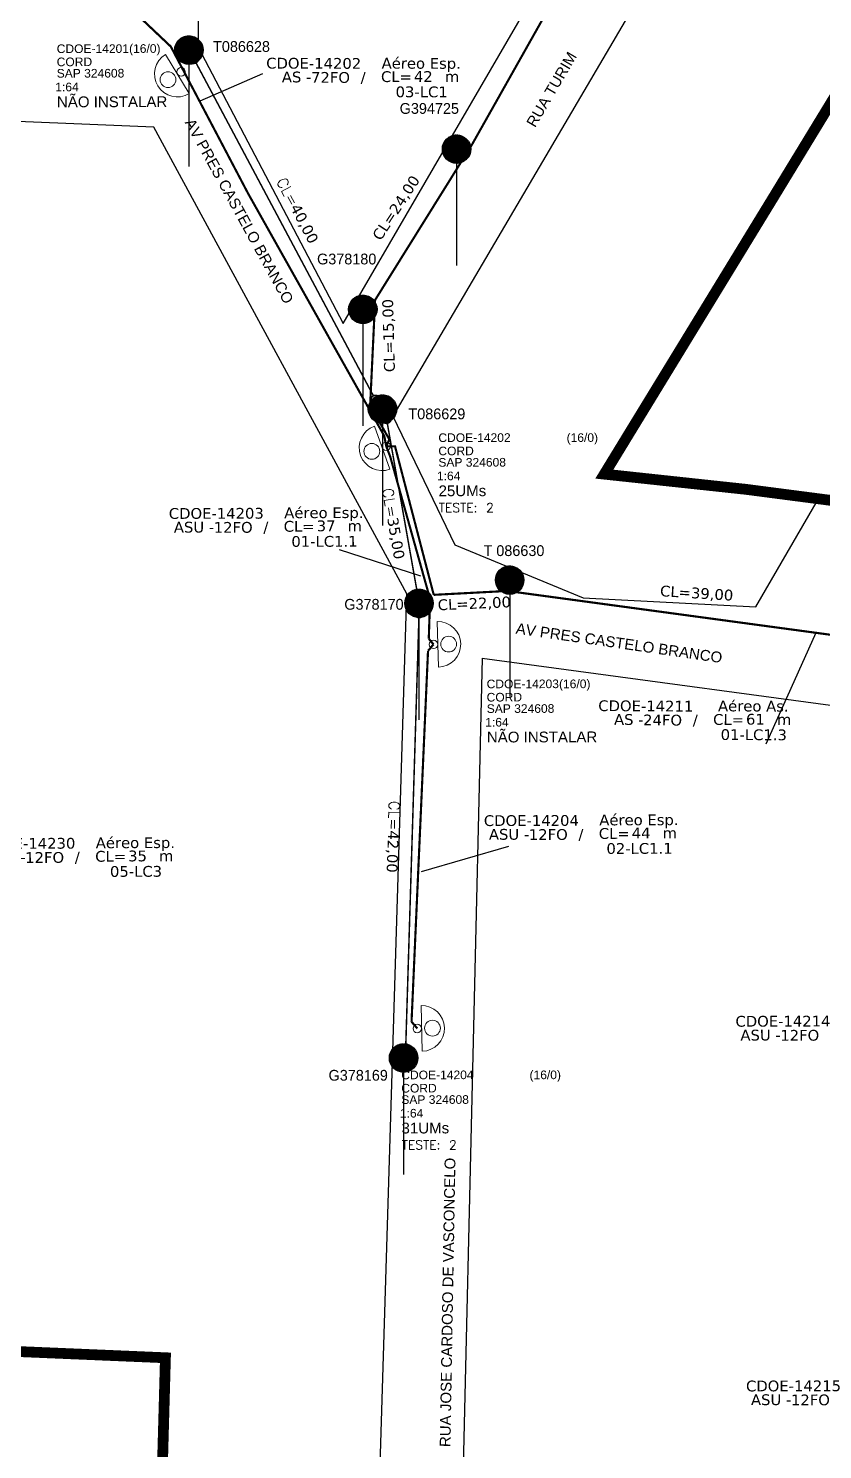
# Model space of a CAD drawing. Extents: x 12033 to 28038, y -9425 to 4777.
# Drawn here: x 13083 to 13820, y 2333 to 3651 of the extents above; entities that cross this region are included whole.
import ezdxf
from ezdxf.enums import TextEntityAlignment as Align

# ---------------------------------------------------------------- set-up
doc = ezdxf.new("R2010")
doc.units = ezdxf.units.DM
doc.header["$LTSCALE"] = 5
doc.header["$MEASUREMENT"] = 0
for name, color, linetype, lineweight in [("20.0-LEGENDA DOS CDO'S", 1, 'Continuous', 0), ('20.2-CDO_POSTE', 1, 'Continuous', 5), ('20.6-CORDOALHA_SUPORTE', 7, 'Continuous', 25)]:
    doc.layers.add(name, color=color, linetype=linetype, lineweight=lineweight)
for name, color, linetype in [('CAP a instalar', 1, 'Continuous'), ('celulas gpon', 7, 'Continuous'), ('label_cabos', 7, 'Continuous'), ('locais', 7, 'Continuous'), ('locais legendas', 7, 'Continuous'), ('QUADRA', 7, 'Continuous'), ('Segmento de Logradouro Texto', 238, 'Continuous')]:
    doc.layers.add(name, color=color, linetype=linetype)
doc.styles.add('ARIAL', font='arial.ttf')
doc.styles.add('DIGICADE', font='arial.ttf')
doc.styles.add('ROMANS', font='romans.shx')
doc.styles.add('siredit', font='verdana.ttf')
doc.linetypes.add('FENCELINE1', pattern='A,0.25,-0.1,[133,ltypeshp.shx,S=0.1,R=0,X=-0.1,Y=0],-0.1,1', length=1.45)
doc.dimstyles.new('CC', dxfattribs={"dimtxt": 1, "dimasz": 2, "dimexe": 0.18, "dimexo": 0.0625, "dimgap": 0.09, "dimtad": 0, "dimdec": 0, "dimrnd": 1, "dimzin": 0, "dimdsep": 46, "dimtxsty": 'siredit', "dimblk": 'NONE', "dimcen": 0, "dimse1": 1, "dimse2": 1, "dimsd1": 1, "dimsd2": 1, "dimclrt": 7, "dimadec": 0, "dimazin": 0, "dimtfac": 1, "dimtdec": 0, "dimtofl": 0, "dimtmove": 0, "dimatfit": 3, "dimfxl": 0, "dimtolj": 1, "dimtzin": 0, "dimarcsym": 0})

# ---------------------------------------------------------------- blocks, each defined once
blk = doc.blocks.new('*X22')
at = {"color": 0}
for p, q in [((-0.679997, 0.416018), (-0.018018, 1.077997)), ((-0.679809, 0.433884), (-0.035884, 1.077809)), ((-0.679715, 0.398622), (-0.000622, 1.077715)), ((-0.67911, 0.452261), (-0.054261, 1.07711)), ((-0.678999, 0.381661), (0.016339, 1.076999)), ((-0.677877, 0.365105), (0.032895, 1.075877)), ((-0.677853, 0.471196), (-0.073196, 1.075853)), ((-0.676376, 0.348929), (0.049071, 1.074376)), ((-0.675978, 0.490748), (-0.092748, 1.073978)), ((-0.674518, 0.333109), (0.064891, 1.072518)), ((-0.673417, 0.510987), (-0.112987, 1.071417)), ((-0.672323, 0.317627), (0.080373, 1.070323)), ((-0.67008, 0.532002), (-0.134002, 1.06808)), ((-0.669809, 0.302463), (0.095537, 1.067809)), ((-0.666991, 0.287604), (0.110396, 1.064991)), ((-0.665856, 0.553903), (-0.155903, 1.063856)), ((-0.663883, 0.273034), (0.124966, 1.061883)), ((-0.660603, 0.576834), (-0.178834, 1.058603)), ((-0.660497, 0.258742), (0.139258, 1.058497)), ((-0.656846, 0.244715), (0.153285, 1.054846)), ((-0.654125, 0.600989), (-0.202989, 1.052125)), ((-0.652938, 0.230945), (0.167055, 1.050938)), ((-0.648783, 0.217422), (0.180578, 1.046783)), ((-0.646156, 0.626637), (-0.228637, 1.044156)), ((-0.64439, 0.204138), (0.193862, 1.04239)), ((-0.639766, 0.191085), (0.206915, 1.037766)), ((-0.636298, 0.654172), (-0.256172, 1.034298)), ((-0.634917, 0.178256), (0.219744, 1.032917)), ((-0.62985, 0.165645), (0.232355, 1.02785)), ((-0.624571, 0.153247), (0.244753, 1.022571)), ((-0.623925, 0.684222), (-0.286222, 1.021925)), ((-0.619084, 0.141056), (0.256944, 1.017084)), ((-0.613395, 0.129067), (0.268933, 1.011395)), ((-0.607932, 0.717893), (-0.319893, 1.005932)), ((-0.607508, 0.117277), (0.280723, 1.005508)), ((-0.601426, 0.10568), (0.29232, 0.999426)), ((-0.595154, 0.094275), (0.303725, 0.993154)), ((-0.588694, 0.083057), (0.314943, 0.986694)), ((-0.58596, 0.757543), (-0.359543, 0.98396)), ((-0.58205, 0.072024), (0.325976, 0.98005)), ((-0.575224, 0.061172), (0.336828, 0.973224)), ((-0.568219, 0.0505), (0.3475, 0.966219)), ((-0.561036, 0.040005), (0.357995, 0.959036)), ((-0.553678, 0.029685), (0.368315, 0.951678)), ((-0.550397, 0.810783), (-0.412783, 0.948397)), ((-0.546146, 0.01954), (0.37846, 0.944146)), ((-0.538442, 0.009566), (0.388434, 0.936442)), ((-0.530567, -0.000236), (0.398236, 0.928567)), ((-0.522522, -0.009869), (0.407869, 0.920522)), ((-0.514308, -0.019333), (0.417333, 0.912308)), ((-0.505925, -0.028628), (0.426628, 0.903925)), ((-0.497375, -0.037756), (0.435756, 0.895375)), ((-0.488657, -0.046715), (0.444715, 0.886657)), ((-0.479772, -0.055508), (0.453508, 0.877772)), ((-0.470719, -0.064133), (0.462133, 0.868719)), ((-0.461499, -0.07259), (0.47059, 0.859499)), ((-0.45211, -0.080879), (0.478879, 0.85011)), ((-0.442553, -0.089), (0.487, 0.840553)), ((-0.432826, -0.096951), (0.494951, 0.830826)), ((-0.422929, -0.104731), (0.502731, 0.820929)), ((-0.41286, -0.11234), (0.51034, 0.81086)), ((-0.402619, -0.119776), (0.517776, 0.800619)), ((-0.392202, -0.127037), (0.525037, 0.790202)), ((-0.381609, -0.134122), (0.532122, 0.779609)), ((-0.370838, -0.141028), (0.539028, 0.768838)), ((-0.359886, -0.147754), (0.545754, 0.757886)), ((-0.348751, -0.154296), (0.552296, 0.746751)), ((-0.337429, -0.160652), (0.558652, 0.735429)), ((-0.325919, -0.16682), (0.56482, 0.723919)), ((-0.314215, -0.172794), (0.570794, 0.712215)), ((-0.302316, -0.178572), (0.576572, 0.700316)), ((-0.290215, -0.184149), (0.582149, 0.688215)), ((-0.27791, -0.189522), (0.587522, 0.67591)), ((-0.265395, -0.194684), (0.592684, 0.663395)), ((-0.252664, -0.199631), (0.597631, 0.650664)), ((-0.239711, -0.204356), (0.602356, 0.637711)), ((-0.226531, -0.208853), (0.606853, 0.624531)), ((-0.213115, -0.213115), (0.611115, 0.611115)), ((-0.199456, -0.217134), (0.615134, 0.597456)), ((-0.185546, -0.220901), (0.618901, 0.583546)), ((-0.171373, -0.224406), (0.622406, 0.569373)), ((-0.156929, -0.22764), (0.62564, 0.554929)), ((-0.1422, -0.230589), (0.628589, 0.5402)), ((-0.127174, -0.23324), (0.63124, 0.525174)), ((-0.111836, -0.23558), (0.63358, 0.509836)), ((-0.096169, -0.23759), (0.63559, 0.494169)), ((-0.080154, -0.239253), (0.637253, 0.478154)), ((-0.06377, -0.240547), (0.638547, 0.46177)), ((-0.046993, -0.241448), (0.639448, 0.444993)), ((-0.029795, -0.241927), (0.639927, 0.427795)), ((-0.012144, -0.241953), (0.639953, 0.410144)), ((0.006, -0.241488), (0.639488, 0.392)), ((0.024679, -0.240486), (0.638486, 0.373321)), ((0.043948, -0.238895), (0.636895, 0.354052)), ((0.063871, -0.236649), (0.634649, 0.334129)), ((0.084528, -0.23367), (0.63167, 0.313472)), ((0.106018, -0.229858), (0.627858, 0.291982)), ((0.12847, -0.225084), (0.623084, 0.26953)), ((0.152051, -0.21918), (0.61718, 0.245949)), ((0.176993, -0.211916), (0.609916, 0.221007)), ((0.203627, -0.20296), (0.60096, 0.194373)), ((0.232456, -0.191808), (0.589808, 0.165544)), ((0.264325, -0.177617), (0.575617, 0.133675)), ((0.300865, -0.158754), (0.556754, 0.097135)), ((0.346227, -0.13107), (0.52907, 0.051773)), ((0.43272, -0.062254), (0.460254, -0.03472))]:
    blk.add_line(p, q, dxfattribs=at)
blk = doc.blocks.new('POLE_POLE')
at = {"color": 0}
blk.add_line((-0.0000002, -0.00000239), (-0.0000002, -0.00004983), dxfattribs=at)
blk.add_circle((-0.0000002, 0.00000418), 0.0000066, dxfattribs=at)
at = {"color": 0, "xscale": 1e-05, "yscale": 1e-05, "zscale": 1e-05}
blk.add_blockref('*X22', (0, 0), dxfattribs=at)
blk = doc.blocks.new('*U33')
at = {"color": 0}
blk.add_line((2.14, -0.58), (-2.1, -0.68), dxfattribs=at)
for centre, radius in [((0, 0.38), 0.733), ((0.03, -1.03), 0.393)]:
    blk.add_circle(centre, radius, dxfattribs=at)
blk.add_arc((0.02, -0.63), 2.12, 1.3782, 181.3782, dxfattribs=at)
blk = doc.blocks.new('CDOE_CT_POSTE')
at = {"layer": "20.0-LEGENDA DOS CDO'S", "color": 0, "style": 'ARIAL'}
for tag, p in [('CDO_N', (0.12, 5.25)), ('CORDOALHA', (0.12, 4.02)), ('SAP', (0.12, 2.96)), ('1:XX', (0.14, 1.23)), ('UMS', (0.14, 0.22))]:
    blk.add_attdef(tag, p, '', height=0.68, rotation=0.118, dxfattribs=at)
blk.add_attdef('FIBRAS_UTILIZADAS', text='', height=0.68, rotation=0.118, dxfattribs=at).set_placement((7.83, 5.26), align=Align.CENTER)
blk = doc.blocks.new('Teste  FTTH')
at = {"color": 0, "lineweight": 0, "style": 'ROMANS'}
for tag, p in [('TESTE', (-2.302, -0.29)), ('QTDE', (0.212, -0.29))]:
    blk.add_attdef(tag, p, '', height=0.48, dxfattribs=at)
for tag, p, flags in [('FID', (-2.227, -1.253), 1), ('FATOR', (-2.227, -2.028), 3), ('ID_ATIVIDADE', (-2.227, -2.716), 3)]:
    blk.add_attdef(tag, p, '', height=0.48, dxfattribs=dict(at, flags=flags))
blk = doc.blocks.new('*U90')
at = {"layer": '20.6-CORDOALHA_SUPORTE', "const_width": 0.139}
for points in [[(-20.84, -0.38, 1.175511), (-20.83, 0.47)], [(15.18, 0.46, 1.231752), (15.18, -0.38)]]:
    blk.add_lwpolyline(points, format="xyb", dxfattribs=at)
blk.add_lwpolyline([(-20.3, 0.04), (14.66, 0.04)], dxfattribs=at)
at = {"layer": '20.6-CORDOALHA_SUPORTE', "color": 0, "lineweight": 0, "style": 'ROMANS'}
blk.add_attdef('LANCE', text='', height=1, dxfattribs=at).set_placement((-0.54, -2.21), align=Align.RIGHT)
at = {"layer": '20.6-CORDOALHA_SUPORTE', "color": 0, "style": 'siredit'}
blk.add_attdef('QTDE', (-0.54, -2.21), '', height=1, rotation=359.69, dxfattribs=at)
at = {"layer": '20.6-CORDOALHA_SUPORTE', "color": 0, "lineweight": 0, "style": 'ROMANS'}
for tag, p, flags in [('FATOR', (-5.2, -4.44), 3), ('ID_ATIVIDADE', (-5.2, -6.67), 3), ('FID', (-5.2, -8.9), 1)]:
    blk.add_attdef(tag, p, '', height=1, dxfattribs=dict(at, flags=flags))
blk = doc.blocks.new('*U91')
at = {"layer": '20.6-CORDOALHA_SUPORTE', "const_width": 0.139}
for points in [[(-20.84, -0.38, 1.175511), (-20.83, 0.47)], [(-4.08, 0.47, 1.231752), (-4.08, -0.38)]]:
    blk.add_lwpolyline(points, format="xyb", dxfattribs=at)
blk.add_lwpolyline([(-20.3, 0.04), (-4.6, 0.04)], dxfattribs=at)
at = {"layer": '20.6-CORDOALHA_SUPORTE', "color": 0, "lineweight": 0, "style": 'ROMANS'}
blk.add_attdef('LANCE', text='', height=1, dxfattribs=at).set_placement((-0.54, -2.21), align=Align.RIGHT)
at = {"layer": '20.6-CORDOALHA_SUPORTE', "color": 0, "style": 'siredit'}
blk.add_attdef('QTDE', (-0.54, -2.21), '', height=1, rotation=359.69, dxfattribs=at)
at = {"layer": '20.6-CORDOALHA_SUPORTE', "color": 0, "lineweight": 0, "style": 'ROMANS'}
for tag, p, flags in [('FATOR', (-5.2, -4.44), 3), ('ID_ATIVIDADE', (-5.2, -6.67), 3), ('FID', (-5.2, -8.9), 1)]:
    blk.add_attdef(tag, p, '', height=1, dxfattribs=dict(at, flags=flags))
blk = doc.blocks.new('*U92')
at = {"layer": '20.6-CORDOALHA_SUPORTE', "const_width": 0.139}
for points in [[(-20.84, -0.38, 1.175511), (-20.83, 0.47)], [(19.75, 0.46, 1.231752), (19.75, -0.38)]]:
    blk.add_lwpolyline(points, format="xyb", dxfattribs=at)
blk.add_lwpolyline([(-20.3, 0.04), (19.22, 0.04)], dxfattribs=at)
at = {"layer": '20.6-CORDOALHA_SUPORTE', "color": 0, "lineweight": 0, "style": 'ROMANS'}
blk.add_attdef('LANCE', text='', height=1, dxfattribs=at).set_placement((-0.54, -2.21), align=Align.RIGHT)
at = {"layer": '20.6-CORDOALHA_SUPORTE', "color": 0, "style": 'siredit'}
blk.add_attdef('QTDE', (-0.54, -2.21), '', height=1, rotation=359.69, dxfattribs=at)
at = {"layer": '20.6-CORDOALHA_SUPORTE', "color": 0, "lineweight": 0, "style": 'ROMANS'}
for tag, p, flags in [('FATOR', (-5.2, -4.44), 3), ('ID_ATIVIDADE', (-5.2, -6.67), 3), ('FID', (-5.2, -8.9), 1)]:
    blk.add_attdef(tag, p, '', height=1, dxfattribs=dict(at, flags=flags))
blk = doc.blocks.new('_None')
blk = doc.blocks.new('Inst CB ESP CFOA-SM-AS-80-TS-72')
at = {"layer": 'label_cabos', "color": 0, "style": 'siredit'}
for tag, flags, p in [('ID_ATIVIDADE', 3, (1.31, 2.67)), ('FATOR', 1, (11.56, 2.55))]:
    blk.add_attdef(tag, text='', height=0.8, rotation=359.69, dxfattribs=dict(at, flags=flags)).set_placement(p, align=Align.MIDDLE_CENTER)
for tag, p in [('DESTINO_CABO', (3.13, 1.26)), ('TIPO_CABO', (13.11, 1.24)), ('TIPO_CABO', (1.76, 0)), ('CABO', (4.69, -0.05)), ('/', (7.71, -0.05)), ('LANCE', (10.81, 0)), ('UND', (15.96, 0)), ('FID', (13.15, -1.41))]:
    blk.add_attdef(tag, text='', height=0.8, rotation=359.69, dxfattribs=at).set_placement(p, align=Align.MIDDLE_CENTER)
blk.add_attdef('QTDE', (12.43, -0.47), '', height=0.8, rotation=359.69, dxfattribs=at)
blk = doc.blocks.new('Inst CB ESP CFOA-SM-ASU-120-S-12')
at = {"layer": 'label_cabos', "color": 0, "style": 'siredit'}
for tag, flags, p in [('ID_ATIVIDADE', 3, (1.31, 2.67)), ('FATOR', 1, (11.56, 2.55))]:
    blk.add_attdef(tag, text='', height=1, rotation=359.69, dxfattribs=dict(at, flags=flags)).set_placement(p, align=Align.MIDDLE_CENTER)
for tag, p in [('DESTINO_CABO', (3.13, 1.26)), ('TIPO_CABO', (13.11, 1.24)), ('TIPO_CABO', (1.26, 0)), ('CABO', (4.69, -0.05)), ('/', (7.71, -0.05)), ('LANCE', (10.81, 0)), ('UND', (15.96, 0)), ('FID', (13.15, -1.41))]:
    blk.add_attdef(tag, text='', height=1, rotation=359.69, dxfattribs=at).set_placement(p, align=Align.MIDDLE_CENTER)
blk.add_attdef('QTDE', (12.43, -0.47), '', height=1, rotation=359.69, dxfattribs=at)
blk = doc.blocks.new('Inst CB AS CFOA-SM-AS-80-TS-24')
at = {"layer": 'label_cabos', "color": 0, "style": 'siredit'}
for tag, flags, p in [('ID_ATIVIDADE', 3, (1.31, 2.67)), ('FATOR', 1, (11.56, 2.55))]:
    blk.add_attdef(tag, text='', height=1, rotation=359.69, dxfattribs=dict(at, flags=flags)).set_placement(p, align=Align.MIDDLE_CENTER)
for tag, p in [('DESTINO_CABO', (3.13, 1.26)), ('TIPO_CABO', (13.11, 1.24)), ('TIPO_CABO', (1.76, 0)), ('CABO', (4.69, -0.05)), ('/', (7.71, -0.05)), ('LANCE', (10.81, 0)), ('UND', (15.96, 0)), ('FID', (13.15, -1.41))]:
    blk.add_attdef(tag, text='', height=1, rotation=359.69, dxfattribs=at).set_placement(p, align=Align.MIDDLE_CENTER)
blk.add_attdef('QTDE', (12.43, -0.47), '', height=1, rotation=359.69, dxfattribs=at)
blk = doc.blocks.new('Inst CB AS CFOA-SM-ASU-120-S-12')
at = {"layer": 'label_cabos', "color": 0, "style": 'siredit'}
for tag, flags, p in [('ID_ATIVIDADE', 3, (1.31, 2.67)), ('FATOR', 1, (11.56, 2.55))]:
    blk.add_attdef(tag, text='', height=1, rotation=359.69, dxfattribs=dict(at, flags=flags)).set_placement(p, align=Align.MIDDLE_CENTER)
for tag, p in [('DESTINO_CABO', (3.13, 1.26)), ('TIPO_CABO', (13.11, 1.24)), ('TIPO_CABO', (1.26, 0)), ('CABO', (4.69, -0.05)), ('/', (7.71, -0.05)), ('LANCE', (10.81, 0)), ('UND', (15.96, 0)), ('FID', (13.15, -1.41))]:
    blk.add_attdef(tag, text='', height=1, rotation=359.69, dxfattribs=at).set_placement(p, align=Align.MIDDLE_CENTER)
blk.add_attdef('QTDE', (12.43, -0.47), '', height=1, rotation=359.69, dxfattribs=at)
blk = doc.blocks.new('Inst CDOE-16 CAIXA DIST OPT CDOE 48F_16D C_SPL_2_1_8')
at = {"layer": "20.0-LEGENDA DOS CDO'S", "color": 0}
for tag, p, style, flags in [('ID_ATIVIDADE', (0.12, 6.47), 'ARIAL', 3), ('FATOR', (7.92, 6.47), 'ARIAL', 1), ('QTDE', (0.1, -1.17), 'DIGICADE', 3)]:
    blk.add_attdef(tag, p, '', height=0.8, rotation=0.118, dxfattribs=dict(at, style=style, flags=flags))
at = {"layer": "20.0-LEGENDA DOS CDO'S", "color": 0, "style": 'ARIAL'}
for tag, p, height in [('FID', (0.12, 5.25), 0.8), ('CORDOALHA', (0.12, 4.02), 0.8), ('SAP', (0.12, 2.96), 0.8), ('1:XX', (-0.01, 1.7), 0.8), ('UMS', (0.14, 0.22), 1)]:
    blk.add_attdef(tag, p, '', height=height, rotation=0.118, dxfattribs=at)
blk.add_attdef('FIBRAS_UTILIZADAS', text='', height=0.8, rotation=0.118, dxfattribs=at).set_placement((13.48, 5.26), align=Align.CENTER)

msp = doc.modelspace()

# ---------------------------------------------------------------- linework, layer by layer
at = {"layer": 'CAP a instalar', "linetype": 'FENCELINE1', "ltscale": 5, "const_width": 2}
for points in [[(13418, 3270.1), (13400.2, 3301.4), (13400.2, 3301.4), (13404.8, 3399.5), (13494.6, 3543.5), (13660, 3837), (13550.6, 3900.7), (13339.8, 4024.8), (13307.2, 4047.2), (13333.9, 4085.4)], [(12491.2, 3598.7), (12491.2, 3598.7), (12491.2, 3598.7), (12987, 3524), (13002, 3818.9), (13015.2, 3823.9), (13215.2, 3634.6), (13286.8, 3498.5), (13413.3, 3273.3), (13415.1, 3263.8)], [(13415.1, 3263.8), (13418, 3270.1)], [(13459.2, 3125.9), (13423.3, 3263.6), (13415.1, 3263.8)], [(13415.1, 3263.8), (13418.8, 3254.2)], [(13418.8, 3254.2), (13455.8, 3122.1), (13454.6, 3085.1)], [(13459.2, 3125.9), (13527.5, 3129.5), (13846.2, 3086.3), (14265.3, 3048.1), (14537, 3018.7), (14745.9, 3007.1), (14890.8, 2940.6), (14896.1, 2663.5), (14913.5, 2363)], [(13459, 3080), (13454.6, 3085.1)], [(13453.9, 3073.9), (13438.6, 2729.8), (13438.6, 2729.8)], [(13459, 3080), (13453.9, 3073.9)], [(13444, 2723.5), (13438.6, 2729.8)]]:
    msp.add_lwpolyline(points, dxfattribs=at)
at = {"layer": 'celulas gpon', "color": 116, "linetype": 'Continuous', "lineweight": 200, "const_width": 10}
for points in [[(12285.8, 4580.6), (12270.7, 3629), (12218.8, 2467.4), (12700.5, 2439.5), (13210.2, 2418), (13201.7, 2111.4), (13633.5, 2100.6), (13632.6, 1804.7), (14695.4, 1771.1)], [(14124.4, 3174.9), (13748.9, 3223.8), (13617.5, 3237.9), (13772.4, 3491.4), (13854.7, 3626.5)]]:
    msp.add_lwpolyline(points, dxfattribs=at)
at = {"layer": 'QUADRA', "ltscale": 5e-05}
msp.add_line((13504, 3067.2), (13481.6, 2104.4), dxfattribs=at)
for points in [[(13239.9, 3875), (13240.7, 3634), (13375.2, 3377.7), (13621.1, 3800.9), (13346.7, 3963.1), (13328.2, 3970), (13308, 3973.5), (13289.5, 3970.3), (13274.2, 3946.9), (13239.9, 3875)], [(13775.9, 3895), (13421.3, 3291.7), (13478.7, 3172.2), (13597.8, 3123.2), (13758, 3114.9), (13816.2, 3215)], [(13403, 2106.4), (13434.2, 3126.7), (13199.3, 3559.7), (13013.2, 3567.5)], [(13504, 3067.2), (13921.5, 3010.8)]]:
    msp.add_lwpolyline(points, dxfattribs=at)

# ---------------------------------------------------------------- block references
at = {"layer": "20.0-LEGENDA DOS CDO'S", "color": 8}
ref = msp.add_blockref('CDOE_CT_POSTE', (13108.1, 3576.1), dxfattribs=dict(at, xscale=10, yscale=10, zscale=10))
ref.add_attrib('CDO_N', 'CDOE-14201', (13109.3, 3628.6), dxfattribs={"color": 0, "height": 8, "rotation": 0.118, "style": 'ARIAL'})
ref.add_attrib('CORDOALHA', 'CORD', (13109.3, 3616.4), dxfattribs={"color": 0, "height": 8, "rotation": 0.118, "style": 'ARIAL'})
ref.add_attrib('SAP', 'SAP 324608', (13109.3, 3605.8), dxfattribs={"color": 0, "height": 8, "rotation": 0.118, "style": 'ARIAL'})
ref.add_attrib('1:XX', '1:64', (13108, 3593.1), dxfattribs={"color": 0, "height": 8, "rotation": 0.118, "style": 'ARIAL'})
ref.add_attrib('UMS', 'NÃO INSTALAR', (13109.5, 3578.3), dxfattribs={"color": 0, "height": 10, "rotation": 0.118, "style": 'ARIAL'})
ref.add_attrib('FIBRAS_UTILIZADAS', '   (16/0)', dxfattribs={"color": 0, "height": 8, "rotation": 0.118, "style": 'ARIAL'}).set_placement((13186.4, 3628.8), align=Align.CENTER)
at = {"layer": "20.0-LEGENDA DOS CDO'S", "lineweight": 0, "xscale": 10, "yscale": 10, "zscale": 10}
for p, values in [((13462.3, 3215.2), {'FID': 'CDOE-14202', 'CORDOALHA': 'CORD', 'SAP': 'SAP 324608', '1:XX': '1:64', 'UMS': '25UMs', 'FIBRAS_UTILIZADAS': '(16/0)'}), ((13427.9, 2623.9), {'FID': 'CDOE-14204', 'CORDOALHA': 'CORD', 'SAP': 'SAP 324608', '1:XX': '1:64', 'UMS': '31UMs', 'FIBRAS_UTILIZADAS': '(16/0)'})]:
    msp.add_blockref('Inst CDOE-16 CAIXA DIST OPT CDOE 48F_16D C_SPL_2_1_8', p, dxfattribs=at).add_auto_attribs(values)
at = {"layer": "20.0-LEGENDA DOS CDO'S", "lineweight": 0, "xscale": 17.50499999999995, "yscale": 17.50499999999995, "zscale": 17.50499999999995, "rotation": 0.004078562105398152}
for p in [(13504.1, 3207.7), (13469.7, 2616.4)]:
    msp.add_blockref('Teste  FTTH', p, dxfattribs=at).add_auto_attribs({'TESTE': 'TESTE:', 'QTDE': '2'})
at = {"layer": "20.0-LEGENDA DOS CDO'S", "color": 8}
ref = msp.add_blockref('CDOE_CT_POSTE', (13507.1, 2986.7), dxfattribs=dict(at, xscale=10, yscale=10, zscale=10))
ref.add_attrib('CDO_N', 'CDOE-14203', (13508.3, 3039.2), dxfattribs={"color": 0, "height": 8, "rotation": 0.118, "style": 'ARIAL'})
ref.add_attrib('CORDOALHA', 'CORD', (13508.3, 3026.9), dxfattribs={"color": 0, "height": 8, "rotation": 0.118, "style": 'ARIAL'})
ref.add_attrib('SAP', 'SAP 324608', (13508.4, 3016.3), dxfattribs={"color": 0, "height": 8, "rotation": 0.118, "style": 'ARIAL'})
ref.add_attrib('1:XX', '1:64', (13507, 3003.7), dxfattribs={"color": 0, "height": 8, "rotation": 0.118, "style": 'ARIAL'})
ref.add_attrib('UMS', 'NÃO INSTALAR', (13508.5, 2988.9), dxfattribs={"color": 0, "height": 10, "rotation": 0.118, "style": 'ARIAL'})
ref.add_attrib('FIBRAS_UTILIZADAS', '   (16/0)', dxfattribs={"color": 0, "height": 8, "rotation": 0.118, "style": 'ARIAL'}).set_placement((13585.4, 3039.3), align=Align.CENTER)
at = {"layer": '20.2-CDO_POSTE', "color": 8}
for p, xscale, yscale, zscale, rotation in [((13215.9, 3605.8), 9.999999999999998, 9.999999999999998, 9.999999999999998, 119.7816606115502), ((13469.3, 3080.2), 10, 10, 10, 269.9290591448539)]:
    msp.add_blockref('*U33', p, dxfattribs=dict(at, xscale=xscale, yscale=yscale, zscale=zscale, rotation=rotation))
at = {"layer": '20.2-CDO_POSTE', "color": 10, "xscale": 10, "yscale": 10, "zscale": 10}
for p, rotation in [((13405.4, 3260.2), 108.4992360194852), ((13454.2, 2723.8), 269.9290591448539)]:
    msp.add_blockref('*U33', p, dxfattribs=dict(at, rotation=rotation))
at = {"layer": '20.6-CORDOALHA_SUPORTE', "color": 0, "lineweight": 0}
ref = msp.add_blockref('*U90', (13333.9, 3439.8), dxfattribs=dict(at, xscale=10, yscale=10, zscale=10, rotation=298.0512480312755))
ref.add_attrib('QTDE', '40,00', (13325.7, 3485.4), dxfattribs={"color": 0, "height": 10, "rotation": 297.7413, "style": 'siredit'})
ref.add_attrib('LANCE', 'CL=', dxfattribs={"color": 0, "lineweight": 0, "height": 10, "rotation": 298.0512, "style": 'ROMANS'}).set_placement((13325.7, 3485.4), align=Align.RIGHT)
ref = msp.add_blockref('*U91', (13451.2, 3084.7), dxfattribs=dict(at, xscale=10, yscale=10, zscale=10, rotation=280.0466304695613))
ref.add_attrib('QTDE', '35,00', (13416, 3196.9), dxfattribs={"color": 0, "height": 10, "rotation": 279.7366, "style": 'siredit'})
ref.add_attrib('LANCE', 'CL=', dxfattribs={"color": 0, "lineweight": 0, "height": 10, "rotation": 280.0466, "style": 'ROMANS'}).set_placement((13416, 3196.9), align=Align.RIGHT)
at = {"layer": '20.6-CORDOALHA_SUPORTE', "color": 0, "lineweight": 0, "xscale": 10, "yscale": 10, "zscale": 10, "rotation": 268.2412835103168}
msp.add_blockref('*U92', (13438.8, 2901.4), dxfattribs=at).add_auto_attribs({'QTDE': '42,00', 'LANCE': 'CL='})
at = {"layer": 'label_cabos'}
ref = msp.add_blockref('Inst CB ESP CFOA-SM-AS-80-TS-72', (13316.5, 3606.4), dxfattribs=dict(at, xscale=10, yscale=10, zscale=10, rotation=0.1315642785740559))
ref.add_attrib('DESTINO_CABO', 'CDOE-14202', dxfattribs={"color": 0, "height": 10, "rotation": 359.8216, "style": 'siredit'}).set_placement((13347.8, 3619.1), align=Align.MIDDLE_CENTER)
ref.add_attrib('CABO', '72FO', dxfattribs={"color": 0, "height": 10, "rotation": 359.8216, "style": 'siredit'}).set_placement((13363.4, 3606), align=Align.MIDDLE_CENTER)
ref.add_attrib('LANCE', 'CL=', dxfattribs={"color": 0, "height": 10, "rotation": 359.8216, "style": 'siredit'}).set_placement((13424.6, 3606.7), align=Align.MIDDLE_CENTER)
ref.add_attrib('TIPO_CABO', 'Aéreo Esp.', dxfattribs={"color": 0, "height": 10, "rotation": 359.8216, "style": 'siredit'}).set_placement((13447.6, 3619.1), align=Align.MIDDLE_CENTER)
ref.add_attrib('/', '/', dxfattribs={"color": 0, "height": 10, "rotation": 359.8216, "style": 'siredit'}).set_placement((13393.7, 3606.1), align=Align.MIDDLE_CENTER)
ref.add_attrib('TIPO_CABO', 'AS - ', dxfattribs={"color": 0, "height": 10, "rotation": 359.8216, "style": 'siredit'}).set_placement((13334.1, 3606.4), align=Align.MIDDLE_CENTER)
ref.add_attrib('FID', '03-LC1', dxfattribs={"color": 0, "height": 10, "rotation": 359.8216, "style": 'siredit'}).set_placement((13448, 3592.6), align=Align.MIDDLE_CENTER)
ref.add_attrib('QTDE', '42', (13440.8, 3601.9), dxfattribs={"color": 0, "height": 10, "rotation": 359.8216, "style": 'siredit'})
ref.add_attrib('UND', 'm', dxfattribs={"color": 0, "height": 10, "rotation": 359.8216, "style": 'siredit'}).set_placement((13476.2, 3606.8), align=Align.MIDDLE_CENTER)
ref = msp.add_blockref('Inst CB ESP CFOA-SM-ASU-120-S-12', (13226.2, 3188.6), dxfattribs=dict(at, xscale=10, yscale=10, zscale=10, rotation=0.4634636605450984))
ref.add_attrib('DESTINO_CABO', 'CDOE-14203', dxfattribs={"color": 0, "height": 10, "rotation": 0.1535, "style": 'siredit'}).set_placement((13257.4, 3201.5), align=Align.MIDDLE_CENTER)
ref.add_attrib('TIPO_CABO', 'Aéreo Esp.', dxfattribs={"color": 0, "height": 10, "rotation": 0.1535, "style": 'siredit'}).set_placement((13357.2, 3202.1), align=Align.MIDDLE_CENTER)
ref.add_attrib('CABO', '12FO', dxfattribs={"color": 0, "height": 10, "rotation": 0.1535, "style": 'siredit'}).set_placement((13273.1, 3188.5), align=Align.MIDDLE_CENTER)
ref.add_attrib('/', '/', dxfattribs={"color": 0, "height": 10, "rotation": 0.1535, "style": 'siredit'}).set_placement((13303.4, 3188.7), align=Align.MIDDLE_CENTER)
ref.add_attrib('TIPO_CABO', 'ASU - ', dxfattribs={"color": 0, "height": 10, "rotation": 0.1535, "style": 'siredit'}).set_placement((13238.9, 3188.7), align=Align.MIDDLE_CENTER)
ref.add_attrib('FID', '01-LC1.1', dxfattribs={"color": 0, "height": 10, "rotation": 0.1535, "style": 'siredit'}).set_placement((13357.8, 3175.5), align=Align.MIDDLE_CENTER)
ref.add_attrib('LANCE', 'CL=', dxfattribs={"color": 0, "height": 10, "rotation": 0.1535, "style": 'siredit'}).set_placement((13334.3, 3189.5), align=Align.MIDDLE_CENTER)
ref.add_attrib('QTDE', '37', (13350.6, 3184.9), dxfattribs={"color": 0, "height": 10, "rotation": 0.1535, "style": 'siredit'})
ref.add_attrib('UND', 'm', dxfattribs={"color": 0, "height": 10, "rotation": 0.1535, "style": 'siredit'}).set_placement((13385.9, 3189.9), align=Align.MIDDLE_CENTER)
ref = msp.add_blockref('Inst CB AS CFOA-SM-AS-80-TS-24', (13624.7, 3010.2), dxfattribs=dict(at, xscale=10, yscale=10, zscale=10))
ref.add_attrib('DESTINO_CABO', 'CDOE-14211', dxfattribs={"color": 0, "height": 10, "rotation": 359.69, "style": 'siredit'}).set_placement((13656, 3022.8), align=Align.MIDDLE_CENTER)
ref.add_attrib('TIPO_CABO', 'Aéreo As.', dxfattribs={"color": 0, "height": 10, "rotation": 359.69, "style": 'siredit'}).set_placement((13755.8, 3022.7), align=Align.MIDDLE_CENTER)
ref.add_attrib('CABO', '24FO', dxfattribs={"color": 0, "height": 10, "rotation": 359.69, "style": 'siredit'}).set_placement((13671.6, 3009.7), align=Align.MIDDLE_CENTER)
ref.add_attrib('/', '/', dxfattribs={"color": 0, "height": 10, "rotation": 359.69, "style": 'siredit'}).set_placement((13701.9, 3009.7), align=Align.MIDDLE_CENTER)
ref.add_attrib('TIPO_CABO', 'AS - ', dxfattribs={"color": 0, "height": 10, "rotation": 359.69, "style": 'siredit'}).set_placement((13642.4, 3010.2), align=Align.MIDDLE_CENTER)
ref.add_attrib('FID', '01-LC1.3', dxfattribs={"color": 0, "height": 10, "rotation": 359.69, "style": 'siredit'}).set_placement((13756.2, 2996.1), align=Align.MIDDLE_CENTER)
ref.add_attrib('LANCE', 'CL=', dxfattribs={"color": 0, "height": 10, "rotation": 359.69, "style": 'siredit'}).set_placement((13732.8, 3010.2), align=Align.MIDDLE_CENTER)
ref.add_attrib('QTDE', '61', (13749, 3005.5), dxfattribs={"color": 0, "height": 10, "rotation": 359.69, "style": 'siredit'})
ref.add_attrib('UND', 'm', dxfattribs={"color": 0, "height": 10, "rotation": 359.69, "style": 'siredit'}).set_placement((13784.4, 3010.2), align=Align.MIDDLE_CENTER)
ref = msp.add_blockref('Inst CB ESP CFOA-SM-ASU-120-S-12', (13518.6, 2903.6), dxfattribs=dict(at, xscale=10, yscale=10, zscale=10, rotation=0.4634636605450986))
ref.add_attrib('DESTINO_CABO', 'CDOE-14204', dxfattribs={"color": 0, "height": 10, "rotation": 0.1535, "style": 'siredit'}).set_placement((13549.8, 2916.5), align=Align.MIDDLE_CENTER)
ref.add_attrib('TIPO_CABO', 'Aéreo Esp.', dxfattribs={"color": 0, "height": 10, "rotation": 0.1535, "style": 'siredit'}).set_placement((13649.6, 2917.1), align=Align.MIDDLE_CENTER)
ref.add_attrib('CABO', '12FO', dxfattribs={"color": 0, "height": 10, "rotation": 0.1535, "style": 'siredit'}).set_placement((13565.5, 2903.5), align=Align.MIDDLE_CENTER)
ref.add_attrib('/', '/', dxfattribs={"color": 0, "height": 10, "rotation": 0.1535, "style": 'siredit'}).set_placement((13595.8, 2903.7), align=Align.MIDDLE_CENTER)
ref.add_attrib('TIPO_CABO', 'ASU - ', dxfattribs={"color": 0, "height": 10, "rotation": 0.1535, "style": 'siredit'}).set_placement((13531.3, 2903.7), align=Align.MIDDLE_CENTER)
ref.add_attrib('FID', '02-LC1.1', dxfattribs={"color": 0, "height": 10, "rotation": 0.1535, "style": 'siredit'}).set_placement((13650.2, 2890.6), align=Align.MIDDLE_CENTER)
ref.add_attrib('LANCE', 'CL=', dxfattribs={"color": 0, "height": 10, "rotation": 0.1535, "style": 'siredit'}).set_placement((13626.7, 2904.5), align=Align.MIDDLE_CENTER)
ref.add_attrib('QTDE', '44', (13643, 2899.9), dxfattribs={"color": 0, "height": 10, "rotation": 0.1535, "style": 'siredit'})
ref.add_attrib('UND', 'm', dxfattribs={"color": 0, "height": 10, "rotation": 0.1535, "style": 'siredit'}).set_placement((13678.3, 2904.9), align=Align.MIDDLE_CENTER)
ref = msp.add_blockref('Inst CB ESP CFOA-SM-ASU-120-S-12', (13051.3, 2882.4), dxfattribs=dict(at, xscale=10, yscale=10, zscale=10, rotation=0.4634636605450984))
ref.add_attrib('DESTINO_CABO', 'CDOE-14230', dxfattribs={"color": 0, "height": 10, "rotation": 0.1535, "style": 'siredit'}).set_placement((13082.5, 2895.3), align=Align.MIDDLE_CENTER)
ref.add_attrib('TIPO_CABO', 'Aéreo Esp.', dxfattribs={"color": 0, "height": 10, "rotation": 0.1535, "style": 'siredit'}).set_placement((13182.3, 2895.9), align=Align.MIDDLE_CENTER)
ref.add_attrib('CABO', '12FO', dxfattribs={"color": 0, "height": 10, "rotation": 0.1535, "style": 'siredit'}).set_placement((13098.1, 2882.2), align=Align.MIDDLE_CENTER)
ref.add_attrib('/', '/', dxfattribs={"color": 0, "height": 10, "rotation": 0.1535, "style": 'siredit'}).set_placement((13128.4, 2882.5), align=Align.MIDDLE_CENTER)
ref.add_attrib('TIPO_CABO', 'ASU - ', dxfattribs={"color": 0, "height": 10, "rotation": 0.1535, "style": 'siredit'}).set_placement((13063.9, 2882.4), align=Align.MIDDLE_CENTER)
ref.add_attrib('FID', '05-LC3', dxfattribs={"color": 0, "height": 10, "rotation": 0.1535, "style": 'siredit'}).set_placement((13182.9, 2869.3), align=Align.MIDDLE_CENTER)
ref.add_attrib('LANCE', 'CL=', dxfattribs={"color": 0, "height": 10, "rotation": 0.1535, "style": 'siredit'}).set_placement((13159.4, 2883.3), align=Align.MIDDLE_CENTER)
ref.add_attrib('QTDE', '35', (13175.6, 2878.6), dxfattribs={"color": 0, "height": 10, "rotation": 0.1535, "style": 'siredit'})
ref.add_attrib('UND', 'm', dxfattribs={"color": 0, "height": 10, "rotation": 0.1535, "style": 'siredit'}).set_placement((13210.9, 2883.7), align=Align.MIDDLE_CENTER)
ref = msp.add_blockref('Inst CB AS CFOA-SM-ASU-120-S-12', (13752.1, 2717.4), dxfattribs=dict(at, xscale=10, yscale=10, zscale=10, rotation=0.4634636605450989))
ref.add_attrib('DESTINO_CABO', 'CDOE-14214', dxfattribs={"color": 0, "height": 10, "rotation": 0.1535, "style": 'siredit'}).set_placement((13783.3, 2730.3), align=Align.MIDDLE_CENTER)
ref.add_attrib('TIPO_CABO', 'Aéreo As.', dxfattribs={"color": 0, "height": 10, "rotation": 0.1535, "style": 'siredit'}).set_placement((13883, 2730.9), align=Align.MIDDLE_CENTER)
ref.add_attrib('CABO', '12FO', dxfattribs={"color": 0, "height": 10, "rotation": 0.1535, "style": 'siredit'}).set_placement((13798.9, 2717.2), align=Align.MIDDLE_CENTER)
ref.add_attrib('/', '/', dxfattribs={"color": 0, "height": 10, "rotation": 0.1535, "style": 'siredit'}).set_placement((13829.2, 2717.5), align=Align.MIDDLE_CENTER)
ref.add_attrib('TIPO_CABO', 'ASU - ', dxfattribs={"color": 0, "height": 10, "rotation": 0.1535, "style": 'siredit'}).set_placement((13764.7, 2717.4), align=Align.MIDDLE_CENTER)
ref.add_attrib('FID', '02-LC1.3.2', dxfattribs={"color": 0, "height": 10, "rotation": 0.1535, "style": 'siredit'}).set_placement((13883.6, 2704.3), align=Align.MIDDLE_CENTER)
ref.add_attrib('LANCE', 'CL=', dxfattribs={"color": 0, "height": 10, "rotation": 0.1535, "style": 'siredit'}).set_placement((13860.1, 2718.3), align=Align.MIDDLE_CENTER)
ref.add_attrib('QTDE', '42', (13876.4, 2713.6), dxfattribs={"color": 0, "height": 10, "rotation": 0.1535, "style": 'siredit'})
ref.add_attrib('UND', 'm', dxfattribs={"color": 0, "height": 10, "rotation": 0.1535, "style": 'siredit'}).set_placement((13911.7, 2718.7), align=Align.MIDDLE_CENTER)
ref = msp.add_blockref('Inst CB ESP CFOA-SM-ASU-120-S-12', (13761.9, 2379), dxfattribs=dict(at, xscale=10, yscale=10, zscale=10, rotation=0.4634636605450986))
ref.add_attrib('DESTINO_CABO', 'CDOE-14215', dxfattribs={"color": 0, "height": 10, "rotation": 0.1535, "style": 'siredit'}).set_placement((13793.1, 2391.9), align=Align.MIDDLE_CENTER)
ref.add_attrib('TIPO_CABO', 'Aéreo Esp.', dxfattribs={"color": 0, "height": 10, "rotation": 0.1535, "style": 'siredit'}).set_placement((13892.9, 2392.6), align=Align.MIDDLE_CENTER)
ref.add_attrib('CABO', '12FO', dxfattribs={"color": 0, "height": 10, "rotation": 0.1535, "style": 'siredit'}).set_placement((13808.8, 2378.9), align=Align.MIDDLE_CENTER)
ref.add_attrib('/', '/', dxfattribs={"color": 0, "height": 10, "rotation": 0.1535, "style": 'siredit'}).set_placement((13839, 2379.1), align=Align.MIDDLE_CENTER)
ref.add_attrib('TIPO_CABO', 'ASU - ', dxfattribs={"color": 0, "height": 10, "rotation": 0.1535, "style": 'siredit'}).set_placement((13774.5, 2379.1), align=Align.MIDDLE_CENTER)
ref.add_attrib('FID', '03-LC1.3.2', dxfattribs={"color": 0, "height": 10, "rotation": 0.1535, "style": 'siredit'}).set_placement((13893.5, 2366), align=Align.MIDDLE_CENTER)
ref.add_attrib('LANCE', 'CL=', dxfattribs={"color": 0, "height": 10, "rotation": 0.1535, "style": 'siredit'}).set_placement((13870, 2379.9), align=Align.MIDDLE_CENTER)
ref.add_attrib('QTDE', '21', (13886.2, 2375.3), dxfattribs={"color": 0, "height": 10, "rotation": 0.1535, "style": 'siredit'})
ref.add_attrib('UND', 'm', dxfattribs={"color": 0, "height": 10, "rotation": 0.1535, "style": 'siredit'}).set_placement((13921.5, 2380.4), align=Align.MIDDLE_CENTER)
at = {"layer": 'locais', "color": 10, "xscale": 2000000, "yscale": 2000000, "zscale": 2000000}
for p in [(13232.4, 3623), (13480.8, 3531.1), (13393.8, 3382.4), (13412.1, 3289.9), (13530.1, 3131.2), (13445.9, 3109.7), (13431.6, 2687.8)]:
    msp.add_blockref('POLE_POLE', p, dxfattribs=at)

# ---------------------------------------------------------------- texts
at = {"layer": 'celulas gpon', "style": 'siredit'}
for s, rotation, p in [('CL=24,00', 57.0673, (13409.9, 3453.8)), ('CL=15,00', 91.5596, (13423.2, 3332.6)), ('CL=39,00', 356.4147, (13669, 3124.7)), ('CL=22,00', 2.5013, (13463.1, 3111.5))]:
    msp.add_text(s, height=10, rotation=rotation, dxfattribs=at).set_placement(p)
at = {"layer": 'locais legendas', "color": 10}
for s, p in [('T086628', (13254.4, 3629.7)), ('G394725', (13427.6, 3572.2)), ('G378180', (13350.9, 3432.5)), ('T086629', (13435.7, 3288.8)), ('T 086630', (13505.4, 3161.9)), ('G378170', (13376.2, 3112.1)), ('G378169', (13361.6, 2675.1))]:
    msp.add_text(s, height=10, dxfattribs=at).set_placement(p)
at = {"layer": 'Segmento de Logradouro Texto', "color": 7, "linetype": 'Continuous', "char_height": 10, "attachment_point": 1, "style": 'DIGICADE'}
for s, insert, width, rotation in [('\\fArial|b0|i0|c0|p34;\\W1.0000000000;\\T1.0000000000;\\o\\lRUA TURIM', (13544.6, 3563.9), 80.389, 59.6253), ('\\fArial|b0|i0|c0|p34;\\W1.0000000000;\\T1.0000000000;\\o\\lAV PRES CASTELO BRANCO', (13236.6, 3569.1), 197.203, 298.7666), ('\\fArial|b0|i0|c0|p34;\\W1.0000000000;\\T1.0000000000;\\o\\lAV PRES CASTELO BRANCO', (13536.3, 3099.9), 197.203, 351.8483), ('\\fArial|b0|i0|c0|p34;\\W1.0000000000;\\T1.0000000000;\\o\\lRUA JOSE CARDOSO DE VASCONCELO', (13464.7, 2335.2), 271.371, 89.0029)]:
    msp.add_mtext(s, dxfattribs=dict(at, insert=insert, width=width, rotation=rotation))

# ---------------------------------------------------------------- leaders
at = {"layer": 'label_cabos'}
for points in [[(13242.5, 3584.2), (13300.5, 3609.6)], [(13447.1, 3143.1), (13371.8, 3167.8)], [(13813.8, 3090.7), (13767.5, 2987.2)], [(13447.7, 2869.3), (13528.8, 2892.7)]]:
    msp.add_leader(points, dimstyle='CC', override={"dimgap": 0.09, "dimtad": 0}, dxfattribs=at)

doc.saveas('drawing.dxf')
